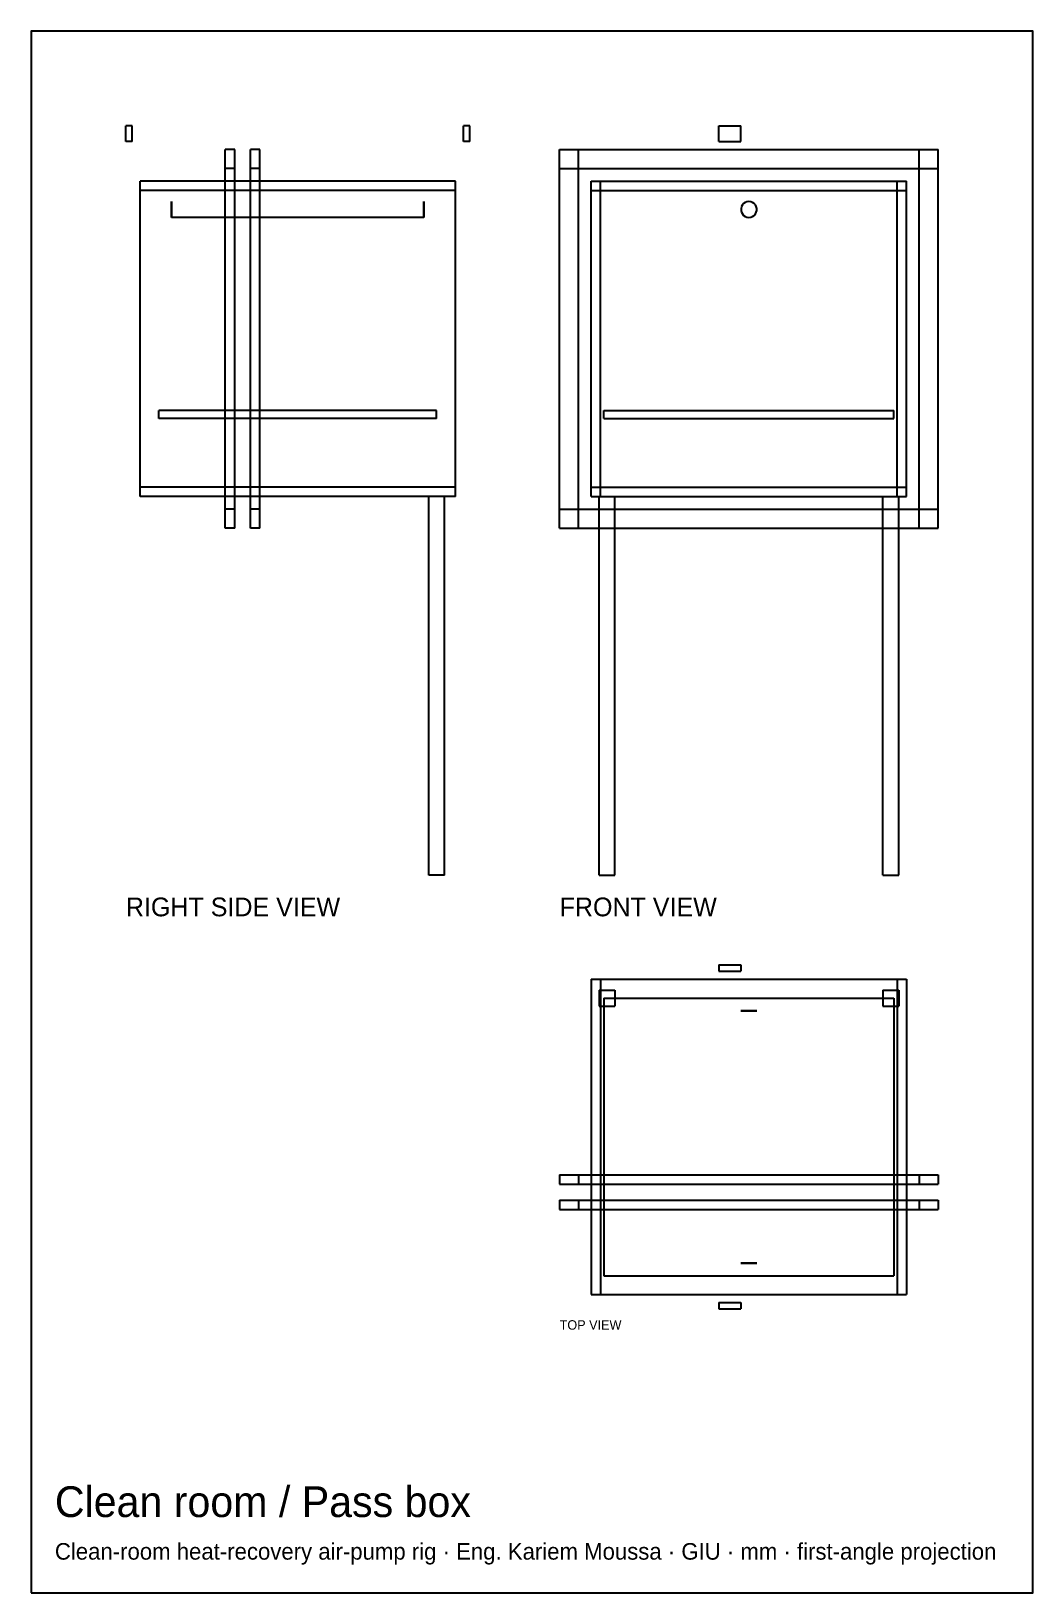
# Model space of a CAD drawing. Header units: millimetres. Extents: x -118 to 200, y -222 to 272.
import ezdxf

# ---------------------------------------------------------------- set-up
doc = ezdxf.new("R2010")
doc.units = ezdxf.units.MM
for name, color, linetype in [('BORDER', 7, 'Continuous'), ('HIDDEN', 8, 'Continuous'), ('TEXT', 5, 'Continuous'), ('VISIBLE', 7, 'Continuous')]:
    doc.layers.add(name, color=color, linetype=linetype)

msp = doc.modelspace()

# ---------------------------------------------------------------- linework, layer by layer
at = {"layer": 'BORDER'}
msp.add_lwpolyline([(-117.5, -222.5), (200, -222.5), (200, 272.5), (-117.5, 272.5)], close=True, dxfattribs=at)
at = {"layer": 'HIDDEN'}
for points in [[(-85.5, 242.5), (-87.5, 242.5)], [(-87.5, 237.5), (-87.5, 242.5)], [(-85.5, 237.5), (-85.5, 242.5)], [(21.5, 242.5), (19.5, 242.5)], [(19.5, 237.5), (19.5, 242.5)], [(21.5, 237.5), (21.5, 242.5)], [(100.5, 242.5), (107.5, 242.5)], [(100.5, 237.5), (100.5, 242.5)], [(100.5, 242.5), (107.5, 242.5)], [(100.5, 242.5), (107.5, 242.5)], [(100.5, 237.5), (100.5, 242.5)], [(100.5, 237.5), (100.5, 242.5)], [(107.5, 237.5), (107.5, 242.5)], [(107.5, 237.5), (107.5, 242.5)], [(107.5, 237.5), (107.5, 242.5)], [(-85.5, 237.5), (-87.5, 237.5)], [(-53, 235), (-56, 235)], [(-56, 229), (-56, 235)], [(-53, 235), (-56, 235)], [(-56, 115), (-56, 235)], [(-53, 235), (-56, 235)], [(-56, 115), (-56, 235)], [(-53, 235), (-56, 235)], [(-56, 115), (-56, 235)], [(-53, 229), (-53, 235)], [(-53, 115), (-53, 235)], [(-53, 115), (-53, 235)], [(-53, 115), (-53, 235)], [(-45, 235), (-48, 235)], [(-48, 229), (-48, 235)], [(-45, 235), (-48, 235)], [(-48, 115), (-48, 235)], [(-45, 235), (-48, 235)], [(-48, 115), (-48, 235)], [(-45, 235), (-48, 235)], [(-48, 115), (-48, 235)], [(-45, 229), (-45, 235)], [(-45, 115), (-45, 235)], [(-45, 115), (-45, 235)], [(-45, 115), (-45, 235)], [(21.5, 237.5), (19.5, 237.5)], [(50, 235), (170, 235)], [(50, 235), (170, 235)], [(50, 229), (50, 235)], [(50, 229), (50, 235)], [(50, 235), (56, 235)], [(50, 235), (56, 235)], [(50, 115), (50, 235)], [(50, 115), (50, 235)], [(50, 235), (170, 235)], [(50, 229), (50, 235)], [(50, 235), (56, 235)], [(50, 115), (50, 235)], [(56, 115), (56, 235)], [(56, 115), (56, 235)], [(56, 115), (56, 235)], [(100.5, 237.5), (107.5, 237.5)], [(100.5, 237.5), (107.5, 237.5)], [(100.5, 237.5), (107.5, 237.5)], [(164, 235), (170, 235)], [(164, 235), (170, 235)], [(164, 115), (164, 235)], [(164, 115), (164, 235)], [(164, 235), (170, 235)], [(164, 115), (164, 235)], [(170, 229), (170, 235)], [(170, 229), (170, 235)], [(170, 115), (170, 235)], [(170, 115), (170, 235)], [(170, 229), (170, 235)], [(170, 115), (170, 235)], [(-53, 229), (-56, 229)], [(-45, 229), (-48, 229)], [(50, 229), (170, 229)], [(50, 229), (170, 229)], [(50, 229), (170, 229)], [(17, 225), (-83, 225)], [(-83, 222), (-83, 225)], [(17, 225), (-83, 225)], [(-83, 125), (-83, 225)], [(17, 225), (-83, 225)], [(-83, 125), (-83, 225)], [(17, 225), (-83, 225)], [(-83, 125), (-83, 225)], [(-53, 225), (-56, 225)], [(-53, 225), (-56, 225)], [(-45, 225), (-48, 225)], [(-45, 225), (-48, 225)], [(17, 222), (17, 225)], [(17, 125), (17, 225)], [(17, 125), (17, 225)], [(17, 125), (17, 225)], [(60, 225), (160, 225)], [(60, 222), (60, 225)], [(60, 225), (63, 225)], [(60, 125), (60, 225)], [(63, 125), (63, 225)], [(157, 225), (160, 225)], [(157, 125), (157, 225)], [(160, 222), (160, 225)], [(160, 125), (160, 225)], [(17, 222), (-83, 222)], [(-73, 218.5), (-73, 218.43)], [(-73, 218.43), (-73, 218.5)], [(-73, 218.43), (-73, 218.21)], [(-73, 218.21), (-73, 218.43)], [(-73, 218.21), (-73, 217.87)], [(-73, 217.87), (-73, 218.21)], [(-73, 217.87), (-73, 217.42)], [(-73, 217.42), (-73, 217.87)], [(-53, 222), (-56, 222)], [(-45, 222), (-48, 222)], [(7, 218.5), (7, 218.43)], [(7, 218.43), (7, 218.5)], [(7, 218.43), (7, 218.21)], [(7, 218.21), (7, 218.43)], [(7, 218.21), (7, 217.87)], [(7, 217.87), (7, 218.21)], [(7, 217.87), (7, 217.42)], [(7, 217.42), (7, 217.87)], [(60, 222), (160, 222)], [(108.34, 217.87), (107.94, 217.42)], [(108.84, 218.21), (108.34, 217.87)], [(109.4, 218.43), (108.84, 218.21)], [(110, 218.5), (109.4, 218.43)], [(110.6, 218.43), (110, 218.5)], [(111.16, 218.21), (110.6, 218.43)], [(111.66, 217.87), (111.16, 218.21)], [(112.06, 217.42), (111.66, 217.87)], [(-73, 217.42), (-73, 216.89)], [(-73, 216.89), (-73, 217.42)], [(-73, 216.89), (-73, 216.3)], [(-73, 216.3), (-73, 216.89)], [(-73, 216.3), (-73, 215.7)], [(-73, 215.7), (-73, 216.3)], [(-73, 215.7), (-73, 215.11)], [(-73, 215.11), (-73, 215.7)], [(-73, 215.11), (-73, 214.58)], [(-73, 214.58), (-73, 215.11)], [(-73, 214.58), (-73, 214.13)], [(-73, 214.13), (-73, 214.58)], [(-73, 214.13), (-73, 213.79)], [(-73, 213.79), (-73, 214.13)], [(-73, 213.79), (-73, 213.57)], [(-73, 213.57), (-73, 213.79)], [(-73, 213.57), (-73, 213.5)], [(-73, 213.5), (-73, 213.57)], [(7, 213.5), (-73, 213.5)], [(7, 217.42), (7, 216.89)], [(7, 216.89), (7, 217.42)], [(7, 216.89), (7, 216.3)], [(7, 216.3), (7, 216.89)], [(7, 216.3), (7, 215.7)], [(7, 215.7), (7, 216.3)], [(7, 215.7), (7, 215.11)], [(7, 215.11), (7, 215.7)], [(7, 215.11), (7, 214.58)], [(7, 214.58), (7, 215.11)], [(7, 214.58), (7, 214.13)], [(7, 214.13), (7, 214.58)], [(7, 214.13), (7, 213.79)], [(7, 213.79), (7, 214.13)], [(7, 213.79), (7, 213.57)], [(7, 213.57), (7, 213.79)], [(7, 213.57), (7, 213.5)], [(7, 213.5), (7, 213.57)], [(107.66, 216.89), (107.52, 216.3)], [(107.52, 216.3), (107.52, 215.7)], [(107.52, 215.7), (107.66, 215.11)], [(107.94, 217.42), (107.66, 216.89)], [(107.66, 215.11), (107.94, 214.58)], [(107.94, 214.58), (108.34, 214.13)], [(108.34, 214.13), (108.84, 213.79)], [(108.84, 213.79), (109.4, 213.57)], [(109.4, 213.57), (110, 213.5)], [(110, 213.5), (110.6, 213.57)], [(110.6, 213.57), (111.16, 213.79)], [(111.16, 213.79), (111.66, 214.13)], [(111.66, 214.13), (112.06, 214.58)], [(112.34, 216.89), (112.06, 217.42)], [(112.06, 214.58), (112.34, 215.11)], [(112.48, 216.3), (112.34, 216.89)], [(112.34, 215.11), (112.48, 215.7)], [(112.48, 215.7), (112.48, 216.3)], [(11, 152.25), (-77, 152.25)], [(-77, 149.75), (-77, 152.25)], [(11, 152.25), (-77, 152.25)], [(-77, 149.75), (-77, 152.25)], [(11, 149.75), (-77, 149.75)], [(11, 149.75), (-77, 149.75)], [(11, 149.75), (11, 152.25)], [(11, 149.75), (11, 152.25)], [(64, 152.25), (156, 152.25)], [(64, 149.75), (64, 152.25)], [(64, 149.75), (156, 149.75)], [(156, 149.75), (156, 152.25)], [(17, 128), (-83, 128)], [(-83, 125), (-83, 128)], [(17, 125), (-83, 125)], [(17, 125), (-83, 125)], [(17, 125), (-83, 125)], [(17, 125), (-83, 125)], [(-53, 128), (-56, 128)], [(-53, 125), (-56, 125)], [(-53, 125), (-56, 125)], [(-45, 128), (-48, 128)], [(-45, 125), (-48, 125)], [(-45, 125), (-48, 125)], [(13.5, 125), (8.5, 125)], [(8.5, 5), (8.5, 125)], [(13.5, 125), (8.5, 125)], [(8.5, 5), (8.5, 125)], [(13.5, 125), (8.5, 125)], [(13.5, 125), (8.5, 125)], [(8.5, 5), (8.5, 125)], [(13.5, 5), (13.5, 125)], [(13.5, 5), (13.5, 125)], [(13.5, 5), (13.5, 125)], [(17, 125), (17, 128)], [(60, 128), (160, 128)], [(60, 125), (60, 128)], [(60, 125), (160, 125)], [(60, 125), (63, 125)], [(62.5, 125), (67.5, 125)], [(62.5, 125), (67.5, 125)], [(62.5, 5), (62.5, 125)], [(67.5, 5), (67.5, 125)], [(152.5, 125), (157.5, 125)], [(152.5, 125), (157.5, 125)], [(152.5, 5), (152.5, 125)], [(157, 125), (160, 125)], [(157.5, 5), (157.5, 125)], [(160, 125), (160, 128)], [(-53, 121), (-56, 121)], [(-56, 115), (-56, 121)], [(-53, 115), (-53, 121)], [(-45, 121), (-48, 121)], [(-48, 115), (-48, 121)], [(-45, 115), (-45, 121)], [(50, 121), (170, 121)], [(50, 121), (170, 121)], [(50, 115), (50, 121)], [(50, 115), (50, 121)], [(50, 121), (170, 121)], [(50, 115), (50, 121)], [(62.5, 115), (62.5, 121)], [(67.5, 115), (67.5, 121)], [(152.5, 115), (152.5, 121)], [(157.5, 115), (157.5, 121)], [(170, 115), (170, 121)], [(170, 115), (170, 121)], [(170, 115), (170, 121)], [(-53, 115), (-56, 115)], [(-53, 115), (-56, 115)], [(-53, 115), (-56, 115)], [(-53, 115), (-56, 115)], [(-45, 115), (-48, 115)], [(-45, 115), (-48, 115)], [(-45, 115), (-48, 115)], [(-45, 115), (-48, 115)], [(50, 115), (170, 115)], [(50, 115), (170, 115)], [(50, 115), (56, 115)], [(50, 115), (56, 115)], [(50, 115), (170, 115)], [(50, 115), (56, 115)], [(164, 115), (170, 115)], [(164, 115), (170, 115)], [(164, 115), (170, 115)], [(13.5, 5), (8.5, 5)], [(13.5, 5), (8.5, 5)], [(13.5, 5), (8.5, 5)], [(62.5, 5), (67.5, 5)], [(152.5, 5), (157.5, 5)], [(100.5, -23.5), (107.5, -23.5)], [(100.5, -23.5), (100.5, -25.5)], [(107.5, -23.5), (107.5, -25.5)], [(60, -28), (160, -28)], [(60, -28), (60, -128)], [(60, -28), (160, -28)], [(60, -28), (160, -28)], [(60, -28), (60, -128)], [(60, -28), (60, -128)], [(60, -28), (63, -28)], [(60, -28), (60, -128)], [(63, -28), (63, -128)], [(100.5, -25.5), (107.5, -25.5)], [(157, -28), (160, -28)], [(157, -28), (157, -128)], [(160, -28), (160, -128)], [(160, -28), (160, -128)], [(160, -28), (160, -128)], [(160, -28), (160, -128)], [(62.5, -31.5), (67.5, -31.5)], [(62.5, -31.5), (67.5, -31.5)], [(62.5, -31.5), (62.5, -36.5)], [(62.5, -31.5), (62.5, -36.5)], [(64, -34), (156, -34)], [(64, -34), (156, -34)], [(64, -34), (64, -122)], [(64, -34), (64, -122)], [(67.5, -31.5), (67.5, -36.5)], [(67.5, -31.5), (67.5, -36.5)], [(152.5, -31.5), (157.5, -31.5)], [(152.5, -31.5), (157.5, -31.5)], [(152.5, -31.5), (152.5, -36.5)], [(152.5, -31.5), (152.5, -36.5)], [(156, -34), (156, -122)], [(156, -34), (156, -122)], [(157.5, -31.5), (157.5, -36.5)], [(157.5, -31.5), (157.5, -36.5)], [(62.5, -36.5), (67.5, -36.5)], [(62.5, -36.5), (67.5, -36.5)], [(107.5, -38), (107.52, -38)], [(107.52, -38), (107.5, -38)], [(107.52, -38), (107.66, -38)], [(107.66, -38), (107.52, -38)], [(107.66, -38), (107.94, -38)], [(107.94, -38), (107.66, -38)], [(107.94, -38), (108.34, -38)], [(108.34, -38), (107.94, -38)], [(108.34, -38), (108.84, -38)], [(108.84, -38), (108.34, -38)], [(108.84, -38), (109.4, -38)], [(109.4, -38), (108.84, -38)], [(109.4, -38), (110, -38)], [(110, -38), (109.4, -38)], [(110.6, -38), (110, -38)], [(110, -38), (110.6, -38)], [(111.16, -38), (110.6, -38)], [(110.6, -38), (111.16, -38)], [(111.66, -38), (111.16, -38)], [(111.16, -38), (111.66, -38)], [(112.06, -38), (111.66, -38)], [(111.66, -38), (112.06, -38)], [(112.34, -38), (112.06, -38)], [(112.06, -38), (112.34, -38)], [(112.48, -38), (112.34, -38)], [(112.34, -38), (112.48, -38)], [(112.5, -38), (112.48, -38)], [(112.48, -38), (112.5, -38)], [(152.5, -36.5), (157.5, -36.5)], [(152.5, -36.5), (157.5, -36.5)], [(50, -90), (170, -90)], [(50, -90), (50, -93)], [(50, -90), (170, -90)], [(50, -90), (170, -90)], [(50, -90), (50, -93)], [(50, -90), (50, -93)], [(50, -90), (56, -90)], [(50, -90), (50, -93)], [(50, -93), (170, -93)], [(50, -93), (170, -93)], [(50, -93), (170, -93)], [(50, -93), (56, -93)], [(56, -90), (56, -93)], [(60, -90), (60, -93)], [(60, -90), (60, -93)], [(63, -90), (63, -93)], [(157, -90), (157, -93)], [(160, -90), (160, -93)], [(160, -90), (160, -93)], [(164, -90), (170, -90)], [(164, -90), (164, -93)], [(164, -93), (170, -93)], [(170, -90), (170, -93)], [(170, -90), (170, -93)], [(170, -90), (170, -93)], [(170, -90), (170, -93)], [(50, -98), (170, -98)], [(50, -98), (50, -101)], [(50, -98), (170, -98)], [(50, -98), (170, -98)], [(50, -98), (50, -101)], [(50, -98), (50, -101)], [(50, -98), (56, -98)], [(50, -98), (50, -101)], [(56, -98), (56, -101)], [(60, -98), (60, -101)], [(60, -98), (60, -101)], [(63, -98), (63, -101)], [(157, -98), (157, -101)], [(160, -98), (160, -101)], [(160, -98), (160, -101)], [(164, -98), (170, -98)], [(164, -98), (164, -101)], [(170, -98), (170, -101)], [(170, -98), (170, -101)], [(170, -98), (170, -101)], [(170, -98), (170, -101)], [(50, -101), (170, -101)], [(50, -101), (170, -101)], [(50, -101), (170, -101)], [(50, -101), (56, -101)], [(164, -101), (170, -101)], [(107.5, -118), (107.52, -118)], [(107.52, -118), (107.5, -118)], [(107.52, -118), (107.66, -118)], [(107.66, -118), (107.52, -118)], [(107.66, -118), (107.94, -118)], [(107.94, -118), (107.66, -118)], [(107.94, -118), (108.34, -118)], [(108.34, -118), (107.94, -118)], [(108.34, -118), (108.84, -118)], [(108.84, -118), (108.34, -118)], [(108.84, -118), (109.4, -118)], [(109.4, -118), (108.84, -118)], [(109.4, -118), (110, -118)], [(110, -118), (109.4, -118)], [(110.6, -118), (110, -118)], [(110, -118), (110.6, -118)], [(111.16, -118), (110.6, -118)], [(110.6, -118), (111.16, -118)], [(111.66, -118), (111.16, -118)], [(111.16, -118), (111.66, -118)], [(112.06, -118), (111.66, -118)], [(111.66, -118), (112.06, -118)], [(112.34, -118), (112.06, -118)], [(112.06, -118), (112.34, -118)], [(112.48, -118), (112.34, -118)], [(112.34, -118), (112.48, -118)], [(112.5, -118), (112.48, -118)], [(112.48, -118), (112.5, -118)], [(64, -122), (156, -122)], [(64, -122), (156, -122)], [(60, -128), (160, -128)], [(60, -128), (160, -128)], [(60, -128), (160, -128)], [(60, -128), (63, -128)], [(157, -128), (160, -128)], [(100.5, -130.5), (107.5, -130.5)], [(100.5, -130.5), (100.5, -132.5)], [(100.5, -132.5), (107.5, -132.5)], [(107.5, -130.5), (107.5, -132.5)]]:
    msp.add_lwpolyline(points, dxfattribs=at)
at = {"layer": 'VISIBLE'}
for points in [[(-85.5, 242.5), (-87.5, 242.5)], [(-87.5, 237.5), (-87.5, 242.5)], [(-85.5, 237.5), (-85.5, 242.5)], [(21.5, 242.5), (19.5, 242.5)], [(19.5, 237.5), (19.5, 242.5)], [(21.5, 237.5), (21.5, 242.5)], [(100.5, 242.5), (107.5, 242.5)], [(100.5, 237.5), (100.5, 242.5)], [(107.5, 237.5), (107.5, 242.5)], [(-85.5, 237.5), (-87.5, 237.5)], [(-53, 235), (-56, 235)], [(-56, 229), (-56, 235)], [(-53, 235), (-56, 235)], [(-56, 115), (-56, 235)], [(-53, 229), (-53, 235)], [(-53, 115), (-53, 235)], [(-45, 235), (-48, 235)], [(-48, 229), (-48, 235)], [(-45, 235), (-48, 235)], [(-48, 115), (-48, 235)], [(-45, 229), (-45, 235)], [(-45, 115), (-45, 235)], [(21.5, 237.5), (19.5, 237.5)], [(50, 235), (170, 235)], [(50, 229), (50, 235)], [(50, 235), (56, 235)], [(50, 115), (50, 235)], [(56, 115), (56, 235)], [(100.5, 237.5), (107.5, 237.5)], [(164, 235), (170, 235)], [(164, 115), (164, 235)], [(170, 229), (170, 235)], [(170, 115), (170, 235)], [(-53, 229), (-56, 229)], [(-45, 229), (-48, 229)], [(50, 229), (170, 229)], [(-56, 225), (-83, 225)], [(-83, 222), (-83, 225)], [(-56, 225), (-83, 225)], [(-83, 125), (-83, 225)], [(-48, 225), (-53, 225)], [(-48, 225), (-53, 225)], [(17, 225), (-45, 225)], [(17, 225), (-45, 225)], [(17, 222), (17, 225)], [(17, 125), (17, 225)], [(60, 225), (160, 225)], [(60, 222), (60, 225)], [(60, 225), (63, 225)], [(60, 125), (60, 225)], [(63, 125), (63, 225)], [(157, 225), (160, 225)], [(157, 125), (157, 225)], [(160, 222), (160, 225)], [(160, 125), (160, 225)], [(-56, 222), (-83, 222)], [(-48, 222), (-53, 222)], [(17, 222), (-45, 222)], [(60, 222), (160, 222)], [(108.34, 217.87), (107.94, 217.42)], [(108.84, 218.21), (108.34, 217.87)], [(109.4, 218.43), (108.84, 218.21)], [(110, 218.5), (109.4, 218.43)], [(110.6, 218.43), (110, 218.5)], [(111.16, 218.21), (110.6, 218.43)], [(111.66, 217.87), (111.16, 218.21)], [(112.06, 217.42), (111.66, 217.87)], [(107.66, 216.89), (107.52, 216.3)], [(107.52, 216.3), (107.52, 215.7)], [(107.52, 215.7), (107.66, 215.11)], [(107.94, 217.42), (107.66, 216.89)], [(107.66, 215.11), (107.94, 214.58)], [(107.94, 214.58), (108.34, 214.13)], [(108.34, 214.13), (108.84, 213.79)], [(108.84, 213.79), (109.4, 213.57)], [(109.4, 213.57), (110, 213.5)], [(110, 213.5), (110.6, 213.57)], [(110.6, 213.57), (111.16, 213.79)], [(111.16, 213.79), (111.66, 214.13)], [(111.66, 214.13), (112.06, 214.58)], [(112.34, 216.89), (112.06, 217.42)], [(112.06, 214.58), (112.34, 215.11)], [(112.48, 216.3), (112.34, 216.89)], [(112.34, 215.11), (112.48, 215.7)], [(112.48, 215.7), (112.48, 216.3)], [(64, 152.25), (156, 152.25)], [(64, 149.75), (64, 152.25)], [(64, 149.75), (156, 149.75)], [(156, 149.75), (156, 152.25)], [(-56, 128), (-83, 128)], [(-83, 125), (-83, 128)], [(-56, 125), (-83, 125)], [(-56, 125), (-83, 125)], [(-48, 128), (-53, 128)], [(-48, 125), (-53, 125)], [(-48, 125), (-53, 125)], [(17, 128), (-45, 128)], [(17, 125), (-45, 125)], [(17, 125), (-45, 125)], [(8.5, 5), (8.5, 125)], [(13.5, 5), (13.5, 125)], [(17, 125), (17, 128)], [(60, 128), (160, 128)], [(60, 125), (60, 128)], [(60, 125), (160, 125)], [(60, 125), (63, 125)], [(62.5, 121), (62.5, 125)], [(67.5, 121), (67.5, 125)], [(152.5, 121), (152.5, 125)], [(157, 125), (160, 125)], [(157.5, 121), (157.5, 125)], [(160, 125), (160, 128)], [(-53, 121), (-56, 121)], [(-56, 115), (-56, 121)], [(-53, 115), (-53, 121)], [(-45, 121), (-48, 121)], [(-48, 115), (-48, 121)], [(-45, 115), (-45, 121)], [(50, 121), (170, 121)], [(50, 115), (50, 121)], [(170, 115), (170, 121)], [(-53, 115), (-56, 115)], [(-53, 115), (-56, 115)], [(-45, 115), (-48, 115)], [(-45, 115), (-48, 115)], [(50, 115), (170, 115)], [(50, 115), (56, 115)], [(62.5, 5), (62.5, 115)], [(67.5, 5), (67.5, 115)], [(152.5, 5), (152.5, 115)], [(157.5, 5), (157.5, 115)], [(164, 115), (170, 115)], [(13.5, 5), (8.5, 5)], [(62.5, 5), (67.5, 5)], [(152.5, 5), (157.5, 5)], [(100.5, -23.5), (107.5, -23.5)], [(100.5, -23.5), (100.5, -25.5)], [(107.5, -23.5), (107.5, -25.5)], [(60, -28), (160, -28)], [(60, -28), (60, -90)], [(60, -28), (63, -28)], [(60, -28), (60, -90)], [(63, -28), (63, -90)], [(100.5, -25.5), (107.5, -25.5)], [(157, -28), (160, -28)], [(157, -28), (157, -90)], [(160, -28), (160, -90)], [(160, -28), (160, -90)], [(50, -90), (170, -90)], [(50, -90), (50, -93)], [(50, -90), (56, -90)], [(50, -90), (50, -93)], [(50, -93), (170, -93)], [(50, -93), (56, -93)], [(56, -90), (56, -93)], [(60, -93), (60, -98)], [(60, -93), (60, -98)], [(63, -93), (63, -98)], [(157, -93), (157, -98)], [(160, -93), (160, -98)], [(160, -93), (160, -98)], [(164, -90), (170, -90)], [(164, -90), (164, -93)], [(164, -93), (170, -93)], [(170, -90), (170, -93)], [(170, -90), (170, -93)], [(50, -98), (170, -98)], [(50, -98), (50, -101)], [(50, -98), (56, -98)], [(50, -98), (50, -101)], [(56, -98), (56, -101)], [(164, -98), (170, -98)], [(164, -98), (164, -101)], [(170, -98), (170, -101)], [(170, -98), (170, -101)], [(50, -101), (170, -101)], [(50, -101), (56, -101)], [(60, -101), (60, -128)], [(60, -101), (60, -128)], [(63, -101), (63, -128)], [(157, -101), (157, -128)], [(160, -101), (160, -128)], [(160, -101), (160, -128)], [(164, -101), (170, -101)], [(60, -128), (160, -128)], [(60, -128), (63, -128)], [(157, -128), (160, -128)], [(100.5, -130.5), (107.5, -130.5)], [(100.5, -130.5), (100.5, -132.5)], [(100.5, -132.5), (107.5, -132.5)], [(107.5, -130.5), (107.5, -132.5)]]:
    msp.add_lwpolyline(points, dxfattribs=at)

# ---------------------------------------------------------------- texts
at = {"layer": 'TEXT'}
for s, height, p in [('RIGHT SIDE VIEW', 5.9375, (-87.5, -8.06)), ('FRONT VIEW', 5.938, (50, -8.06)), ('TOP VIEW', 3, (50, -139.1)), ('Clean room / Pass box', 9.75, (-110, -198.5)), ('Clean-room heat-recovery air-pump rig · Eng. Kariem Moussa · GIU · mm · first-angle projection', 5.25, (-110, -212))]:
    msp.add_text(s, height=height, dxfattribs=at).set_placement(p)

doc.saveas('drawing.dxf')
